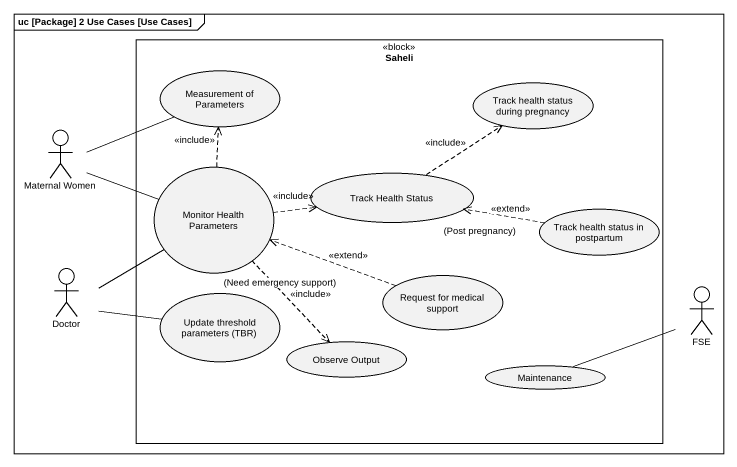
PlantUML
@startuml
mainframe uc [Package] 2 Use Cases [Use Cases]
rectangle Saheli <<block>> {
  usecase "Measurement of Parameters" as Measurement_of_Parameters
  usecase "Track health status during pregnancy" as Track_health_status_during
  usecase "Monitor Health Parameters" as Monitor_Health_Parameters
  usecase "Track Health Status" as Track_Health_Status
  usecase "Track health status in postpartum" as Track_health_status_in
  usecase "Update threshold parameters (TBR)" as Update_threshold_parameters
  usecase "Request for medical support" as Request_for_medical_support
  usecase "Observe Output" as Observe_Output
  usecase Maintenance
}
actor "Maternal Women" as Maternal_Women
actor Doctor
actor FSE
Maternal_Women -right- Measurement_of_Parameters
Maternal_Women -right- Monitor_Health_Parameters
Monitor_Health_Parameters .up.> Measurement_of_Parameters : <<include>>
Monitor_Health_Parameters .right.> Track_Health_Status : <<include>>
Monitor_Health_Parameters ..> Observe_Output : <<include>>
Track_Health_Status .up.> Track_health_status_during : <<include>>
Track_health_status_in .left.> Track_Health_Status : <<extend>>\n(Post pregnancy)
Doctor -right- Monitor_Health_Parameters
Doctor -right- Update_threshold_parameters
Request_for_medical_support .left.> Monitor_Health_Parameters : <<extend>>\n(Need emergency support)
FSE -left- Maintenance
@enduml
